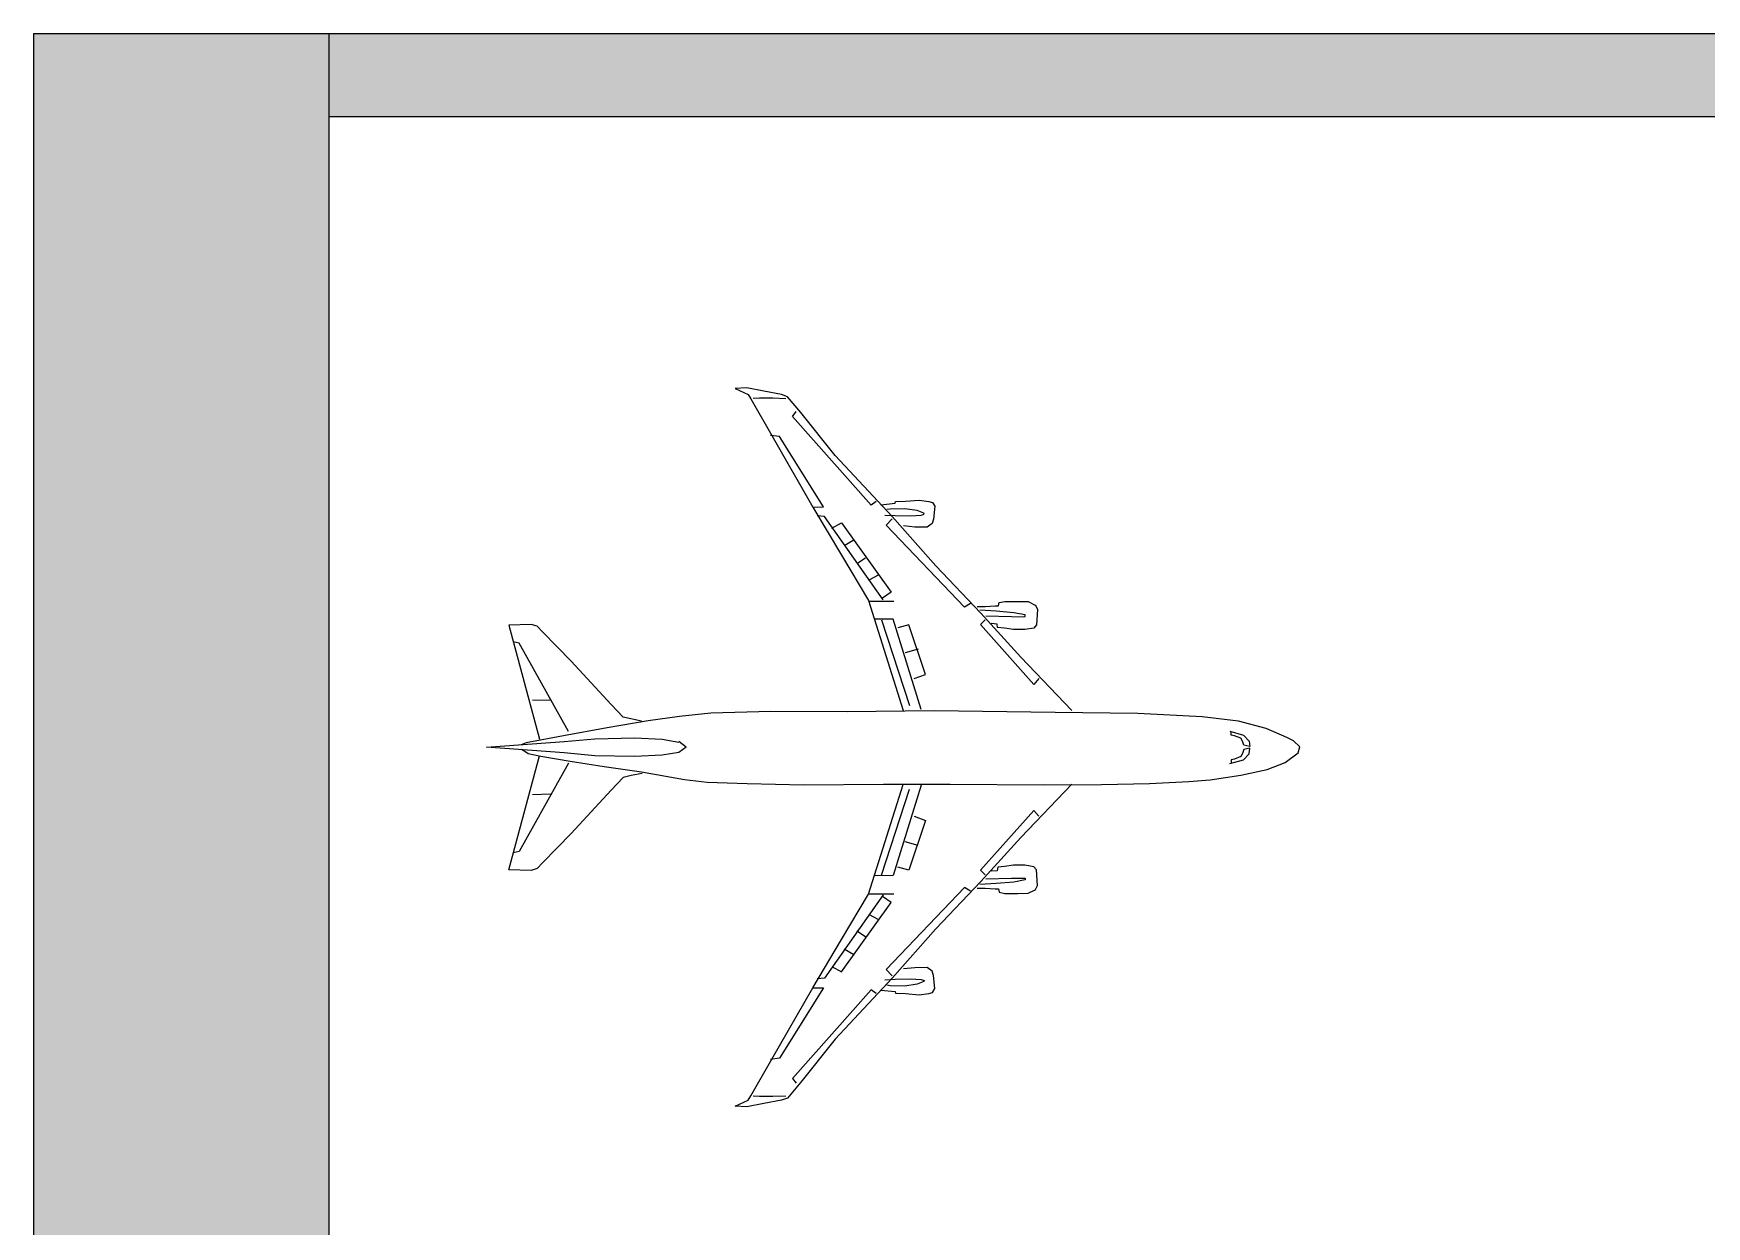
# Model space of a CAD drawing. Header units: millimetres. Extents: x 55820 to 273946, y 267258 to 385604.
# Drawn here: x 55820 to 112835, y 344943 to 385604 of the extents above; entities that cross this region are included whole.
import ezdxf

# ---------------------------------------------------------------- set-up
doc = ezdxf.new("R2010")
doc.units = ezdxf.units.MM
doc.layers.add('www.cad-blocks.net', color=7, linetype='Continuous')

# ---------------------------------------------------------------- blocks, each defined once
blk = doc.blocks.new('02PAIR03')
at = {"color": 0, "linetype": 'ByBlock'}
for p, q in [((-1891.5, 1227.4), (-1931.5, 1225.3)), ((-1931.5, 1225.3), (-1887, 1204.4)), ((-1833.8, 1216.2), (-1891.5, 1227.4)), ((-1887, 1204.4), (-1878.3, 1190.2)), ((-1773.1, 1204.9), (-1833.8, 1216.2)), ((-1752.3, 1197.4), (-1773.1, 1204.9)), ((-1878.3, 1190.2), (-1806.1, 1064.8)), ((-1848.3, 1192.5), (-1870.3, 1191)), ((-1802.4, 1192.5), (-1848.3, 1192.5)), ((-1758.5, 1190.6), (-1802.4, 1192.5)), ((-1706.6, 1143.5), (-1752.3, 1197.4)), ((-1734.8, 1130.1), (-1722.5, 1146.8)), ((-1465.8, 826.7), (-1734.8, 1130.1)), ((-1588.9, 996.2), (-1706.6, 1143.5)), ((-1779.3, 1061.2), (-1811.1, 1064.9)), ((-1806.1, 1064.8), (-1665.7, 820.1)), ((-1629.7, 820.3), (-1779.3, 1061.2)), ((-1394.8, 787.2), (-1588.9, 996.2)), ((-1665.7, 820.1), (-1629.7, 820.3)), ((-1665.7, 820.1), (-1567.4, 655.2)), ((-1449.6, 839.3), (-1465.8, 826.7)), ((-1432.8, 828), (-1383.8, 832.9)), ((-1401.2, 813.3), (-1412.2, 811.6)), ((-1351.2, 814.2), (-1401.2, 813.3)), ((-1383.8, 832.9), (-1382.7, 838.9)), ((-1382.7, 838.9), (-1348.7, 840.1)), ((-1308.4, 808.3), (-1351.2, 814.2)), ((-1348.7, 840.1), (-1301.7, 844.1)), ((-1285.7, 798.8), (-1308.4, 808.3)), ((-1301.7, 844.1), (-1268.8, 839.4)), ((-1268.8, 839.4), (-1256.9, 836.1)), ((-1256.9, 836.1), (-1248.2, 823)), ((-1248.2, 823), (-1253.2, 778.2)), ((-1626.4, 787.3), (-1651.4, 789.8)), ((-1424.9, 502.3), (-1626.4, 787.3)), ((-1601.3, 747.8), (-1568, 766)), ((-1568, 766), (-1397.4, 528.6)), ((-1419.6, 792.8), (-1383.7, 791)), ((-1414.4, 757.7), (-1394.9, 779.2)), ((-1146.9, 477.3), (-1414.4, 757.7)), ((-1244.6, 619.2), (-1394.8, 787.2)), ((-1383.7, 791), (-1331.8, 789.8)), ((-1316.7, 751.6), (-1355.5, 755.4)), ((-1331.8, 789.8), (-1294.8, 792)), ((-1274.7, 750.7), (-1316.7, 751.6)), ((-1294.8, 792), (-1284.7, 795.8)), ((-1284.7, 795.8), (-1285.7, 798.8)), ((-1257.5, 763.3), (-1274.7, 750.7)), ((-1253.2, 778.2), (-1257.5, 763.3)), ((-1525.3, 707.2), (-1558.7, 687.9)), ((-1567.4, 655.2), (-1474.9, 500.4)), ((-1485.7, 645.4), (-1515.1, 626.1)), ((-1442.1, 586.5), (-1472.4, 571.2)), ((-1091.4, 457.1), (-1244.6, 619.2)), ((-1397.4, 528.6), (-1427.8, 508.3)), ((-1474.9, 500.4), (-1356.3, 124.3)), ((-1474, 498.4), (-1389.1, 498.5)), ((-1126.6, 489.8), (-1146.9, 477.3)), ((-1103.9, 479.3), (-1075.9, 479.7)), ((-1038.3, 463.9), (-1094.2, 467.1)), ((-1075.9, 479.7), (-1041.9, 482)), ((-1041.9, 482), (-1030.9, 481.7)), ((-978.5, 458.6), (-1038.3, 463.9)), ((-1030.9, 481.7), (-1028.7, 493.7)), ((-1028.7, 493.7), (-1008.6, 497.2)), ((-1008.6, 497.2), (-964.7, 497.3)), ((-939.8, 450.8), (-978.5, 458.6)), ((-964.7, 497.3), (-928.8, 496.5)), ((-928.8, 496.5), (-908, 486)), ((-908, 486), (-904.1, 484)), ((-904.1, 484), (-897.4, 469.8)), ((-897.4, 469.8), (-900.5, 417)), ((-2629, 418.6), (-2705, 416.3)), ((-2705, 416.3), (-2600.6, 26.6)), ((-2608.2, 412.2), (-2629, 418.6)), ((-2589.7, 391.8), (-2608.2, 412.2)), ((-1391.4, 436.6), (-1452.3, 437)), ((-1430.4, 434.5), (-1334.9, 140.8)), ((-1295.3, 127), (-1391.4, 436.6)), ((-1336.9, 417.5), (-1375.1, 407.3)), ((-1280.7, 247.5), (-1336.9, 417.5)), ((-1092.2, 418.2), (-1076.9, 433.8)), ((-910, 213.5), (-1092.2, 418.2)), ((-954.9, 306.3), (-1091.4, 457.1)), ((-1074.6, 447.7), (-986.8, 445.8)), ((-1035.3, 419.9), (-1056.2, 421.4)), ((-1033.6, 407.9), (-1035.3, 419.9)), ((-1010.6, 405.4), (-1033.6, 407.9)), ((-979.8, 400.7), (-1010.6, 405.4)), ((-986.8, 445.8), (-946.9, 445)), ((-940.8, 400.9), (-979.8, 400.7)), ((-946.9, 445), (-939.9, 445.8)), ((-909.8, 406.2), (-940.8, 400.9)), ((-939.9, 445.8), (-939.8, 450.8)), ((-900.5, 417), (-909.8, 406.2)), ((-2670.4, 354.6), (-2690.3, 359.1)), ((-2501.2, 52.4), (-2670.4, 354.6)), ((-2492, 292.8), (-2589.7, 391.8)), ((-2355.4, 144.1), (-2492, 292.8)), ((-1305.8, 333.9), (-1350, 320.9)), ((-780.1, 123.8), (-954.9, 306.3)), ((-1318.9, 233.4), (-1280.7, 247.5)), ((-892.6, 233.1), (-910, 213.5)), ((-2561.8, 158.5), (-2624.7, 159.9)), ((-2314.4, 101.2), (-2355.4, 144.1)), ((-2014.6, 114.9), (-2121.2, 103.6)), ((-1809, 120.4), (-2014.6, 114.9)), ((-1548.4, 120.1), (-1809, 120.4)), ((-1250.9, 122.6), (-1548.4, 120.1)), ((-836.4, 117.6), (-1250.9, 122.6)), ((-553.7, 113.8), (-836.4, 117.6)), ((-2369, 64.3), (-2518.2, 37.1)), ((-2228.7, 88.3), (-2369, 64.3)), ((-2251.2, 87.8), (-2314.4, 101.2)), ((-2121.2, 103.6), (-2228.7, 88.3)), ((-333.8, 102.6), (-553.7, 113.8)), ((-209.6, 87.3), (-333.8, 102.6)), ((-115.2, 62.4), (-209.6, 87.3)), ((-44.6, 32), (-115.2, 62.4)), ((-2516, 16.7), (-2782, -2.4)), ((-2646.5, 13.3), (-2663.4, 6.9)), ((-2518.2, 37.1), (-2646.5, 13.3)), ((-2410.9, 26.4), (-2516, 16.7)), ((-2276, 29.5), (-2410.9, 26.4)), ((-2181.3, 24.4), (-2276, 29.5)), ((-2124.6, 15.2), (-2181.3, 24.4)), ((-2099, -0.8), (-2124.6, 17.8)), ((-239.4, 53.1), (-192.8, 40.1)), ((-234.7, 40), (-234.5, 51)), ((-223.8, 37.8), (-234.7, 40)), ((-202, 29.3), (-223.8, 37.8)), ((-196.2, 19.2), (-202, 29.3)), ((-191.5, 5.1), (-196.2, 19.2)), ((-192.8, 40.1), (-173.2, 19.7)), ((-171.7, 0.7), (-191.5, 5.1)), ((-173.2, 19.7), (-171.7, 0.7)), ((-21.4, 20.5), (-44.6, 32)), ((0, 0), (-21.4, 20.5)), ((-5.5, -21.1), (0, 0)), ((-2516, -20.8), (-2782, -1.6)), ((-2705, -420.4), (-2600.6, -30.6)), ((-2501.2, -56.4), (-2670.4, -358.7)), ((-2662, -8), (-2650.9, -14.8)), ((-2650.9, -14.8), (-2639.7, -22.5)), ((-2639.7, -22.5), (-2595.6, -32.5)), ((-2595.6, -32.5), (-2495.4, -49.3)), ((-2410.9, -30.5), (-2516, -20.8)), ((-2495.4, -49.3), (-2379.1, -67.8)), ((-2276, -33.6), (-2410.9, -30.5)), ((-2181.3, -28.5), (-2276, -33.6)), ((-2124.6, -19.3), (-2181.3, -28.5)), ((-2099, -0.8), (-2124.6, -19.3)), ((-239.4, -57.1), (-192.8, -44.1)), ((-223.8, -41.8), (-234.7, -44.1)), ((-234.7, -44.1), (-234.5, -55)), ((-202, -33.4), (-223.8, -41.8)), ((-196.2, -23.2), (-202, -33.4)), ((-191.5, -9.2), (-196.2, -23.2)), ((-192.8, -44.1), (-173.2, -23.7)), ((-171.7, -4.7), (-191.5, -9.2)), ((-173.2, -23.7), (-171.7, -4.7)), ((-112.2, -77.3), (-49.8, -54)), ((-49.8, -54), (-5.5, -21.1)), ((-2379.1, -67.8), (-2251.9, -86)), ((-2314.4, -105.3), (-2355.4, -148.1)), ((-2286.6, -98.7), (-2314.4, -105.3)), ((-2249.8, -91.9), (-2286.6, -98.7)), ((-2251.9, -86), (-2168.7, -100.1)), ((-2168.7, -100.1), (-2104.6, -111.7)), ((-2104.6, -111.7), (-2027.4, -121)), ((-379.9, -119.1), (-307.1, -113.5)), ((-307.1, -113.5), (-201.6, -97.3)), ((-201.6, -97.3), (-112.2, -77.3)), ((-2561.8, -162.6), (-2624.7, -164)), ((-2355.4, -148.1), (-2492, -296.9)), ((-2027.4, -121), (-1890.6, -125)), ((-1890.6, -125), (-1696.8, -129.8)), ((-1696.8, -129.8), (-1424.2, -127.9)), ((-1474.9, -504.4), (-1356.3, -128.4)), ((-1430.4, -438.6), (-1334.9, -144.9)), ((-1424.2, -127.9), (-1195.5, -127.9)), ((-1295.3, -131), (-1391.4, -440.7)), ((-1195.5, -127.9), (-875.9, -129.9)), ((-780.1, -127.8), (-954.9, -310.4)), ((-875.9, -129.9), (-678.2, -128.6)), ((-678.2, -128.6), (-514.5, -126)), ((-514.5, -126), (-379.9, -119.1)), ((-910, -217.5), (-1092.2, -422.2)), ((-892.6, -237.1), (-910, -217.5)), ((-1280.7, -251.6), (-1336.9, -421.5)), ((-1318.9, -237.4), (-1280.7, -251.6)), ((-2492, -296.9), (-2589.7, -395.9)), ((-1305.8, -338), (-1350, -325)), ((-954.9, -310.4), (-1091.4, -461.1)), ((-2670.4, -358.7), (-2690.3, -363.1)), ((-2589.7, -395.9), (-2608.2, -416.3)), ((-2629, -422.7), (-2705, -420.4)), ((-2608.2, -416.3), (-2629, -422.7)), ((-1391.4, -440.7), (-1452.3, -441)), ((-1336.9, -421.5), (-1375.1, -411.4)), ((-1092.2, -422.2), (-1076.9, -437.9)), ((-1074.6, -451.8), (-986.8, -449.9)), ((-1035.3, -424), (-1056.2, -425.4)), ((-1033.5, -411.9), (-1035.3, -424)), ((-1010.6, -409.4), (-1033.5, -411.9)), ((-979.8, -404.8), (-1010.6, -409.4)), ((-986.8, -449.9), (-946.9, -449)), ((-940.8, -404.9), (-979.8, -404.8)), ((-939.7, -454.8), (-978.5, -462.7)), ((-946.9, -449), (-939.9, -449.8)), ((-909.8, -410.2), (-940.8, -404.9)), ((-939.9, -449.8), (-939.7, -454.8)), ((-900.5, -421), (-909.8, -410.2)), ((-897.4, -473.9), (-900.5, -421)), ((-1424.9, -506.3), (-1626.4, -791.3)), ((-1567.4, -659.2), (-1474.9, -504.4)), ((-1473.9, -502.4), (-1389.1, -502.6)), ((-1397.4, -532.7), (-1427.8, -512.4)), ((-1146.9, -481.3), (-1414.4, -761.7)), ((-1091.4, -461.1), (-1244.6, -623.2)), ((-1126.6, -493.9), (-1146.9, -481.3)), ((-1103.9, -483.4), (-1075.9, -483.8)), ((-1038.3, -468), (-1094.2, -471.2)), ((-1075.9, -483.8), (-1041.9, -486)), ((-1041.9, -486), (-1030.9, -485.8)), ((-978.5, -462.7), (-1038.3, -468)), ((-1030.9, -485.8), (-1028.7, -497.7)), ((-1028.7, -497.7), (-1008.6, -501.3)), ((-1008.6, -501.3), (-964.7, -501.3)), ((-964.7, -501.3), (-928.8, -500.5)), ((-928.8, -500.5), (-908, -490.1)), ((-908, -490.1), (-904.1, -488)), ((-904.1, -488), (-897.4, -473.9)), ((-1568, -770.1), (-1397.4, -532.7)), ((-1442.1, -590.6), (-1472.4, -575.3)), ((-1244.6, -623.2), (-1394.8, -791.3)), ((-1665.7, -824.1), (-1567.4, -659.2)), ((-1485.7, -649.5), (-1515.1, -630.1)), ((-1525.3, -711.2), (-1558.7, -692)), ((-1626.4, -791.3), (-1651.3, -793.9)), ((-1601.3, -751.8), (-1568, -770.1)), ((-1394.8, -791.3), (-1588.9, -1000.2)), ((-1419.6, -796.8), (-1383.7, -795)), ((-1414.4, -761.7), (-1394.9, -783.3)), ((-1383.7, -795), (-1331.8, -793.9)), ((-1316.7, -755.6), (-1355.5, -759.5)), ((-1331.8, -793.9), (-1294.8, -796.1)), ((-1274.7, -754.7), (-1316.7, -755.6)), ((-1294.8, -796.1), (-1284.7, -799.9)), ((-1284.7, -799.9), (-1285.7, -802.9)), ((-1257.5, -767.3), (-1274.7, -754.7)), ((-1253.2, -782.2), (-1257.5, -767.3)), ((-1248.2, -827), (-1253.2, -782.2)), ((-1806.1, -1068.8), (-1665.7, -824.1)), ((-1629.7, -824.4), (-1779.2, -1065.3)), ((-1465.8, -830.8), (-1734.8, -1134.2)), ((-1665.7, -824.1), (-1629.7, -824.4)), ((-1449.5, -843.4), (-1465.8, -830.8)), ((-1432.8, -832), (-1383.8, -837)), ((-1401.2, -817.4), (-1412.2, -815.6)), ((-1351.2, -818.3), (-1401.2, -817.4)), ((-1383.8, -837), (-1382.7, -842.9)), ((-1382.7, -842.9), (-1348.7, -844.2)), ((-1308.4, -812.4), (-1351.2, -818.3)), ((-1348.7, -844.2), (-1301.7, -848.2)), ((-1285.7, -802.9), (-1308.4, -812.4)), ((-1301.7, -848.2), (-1268.8, -843.5)), ((-1268.8, -843.5), (-1256.9, -840.2)), ((-1256.9, -840.2), (-1248.2, -827)), ((-1588.9, -1000.2), (-1706.6, -1147.6)), ((-1878.3, -1194.2), (-1806.1, -1068.8)), ((-1779.2, -1065.3), (-1811.1, -1069)), ((-1734.8, -1134.2), (-1722.5, -1150.9)), ((-1887, -1208.4), (-1878.3, -1194.2)), ((-1848.3, -1196.6), (-1870.3, -1195.1)), ((-1802.3, -1196.6), (-1848.3, -1196.6)), ((-1758.5, -1194.6), (-1802.3, -1196.6)), ((-1752.3, -1201.5), (-1773.1, -1208.9)), ((-1706.6, -1147.6), (-1752.3, -1201.5)), ((-1931.4, -1229.4), (-1887, -1208.4)), ((-1891.5, -1231.5), (-1931.4, -1229.4)), ((-1833.8, -1220.2), (-1891.5, -1231.5)), ((-1773.1, -1208.9), (-1833.8, -1220.2))]:
    blk.add_line(p, q, dxfattribs=at)
blk = doc.blocks.new('FORMAT')
at = {"layer": 'www.cad-blocks.net', "true_color": 0x444444}
blk.add_hatch(color=250, dxfattribs=at).paths.add_polyline_path([(55820, 267258), (65888, 267258), (65888, 385604), (55820, 385604)])
at = {"layer": 'www.cad-blocks.net', "true_color": 0x546d8e}
h = blk.add_hatch(color=155, dxfattribs=at)
h.set_gradient(color1=(68, 68, 68), color2=(84, 109, 142), tint=1)
h.paths.add_polyline_path([(65888, 385604), (65888, 382774), (273946, 382774), (273946, 385604)])
at = {"layer": 'www.cad-blocks.net', "color": 250, "true_color": 0x444444}
for p, q in [((55820, 385604), (65888, 385604)), ((55820, 385604), (55820, 267258)), ((65888, 385604), (65888, 267258))]:
    blk.add_line(p, q, dxfattribs=at)
at = {"layer": 'www.cad-blocks.net'}
blk.add_line((65888, 385604), (65888, 267258), dxfattribs=at)
at = {"layer": 'www.cad-blocks.net', "color": 155, "true_color": 0x546d8e}
for p, q in [((65888, 385604), (273946, 385604)), ((65888, 382774), (273946, 382774)), ((65888, 382774), (65888, 269003)), ((65888, 382774), (273946, 382774))]:
    blk.add_line(p, q, dxfattribs=at)

msp = doc.modelspace()

# ---------------------------------------------------------------- block references
msp.add_blockref('FORMAT', (0, 0))
at = {"xscale": 9.96401086709786, "yscale": 9.96401086709786, "zscale": 9.96401086709786}
msp.add_blockref('02PAIR03', (98977, 361293), dxfattribs=at)

doc.saveas('drawing.dxf')
